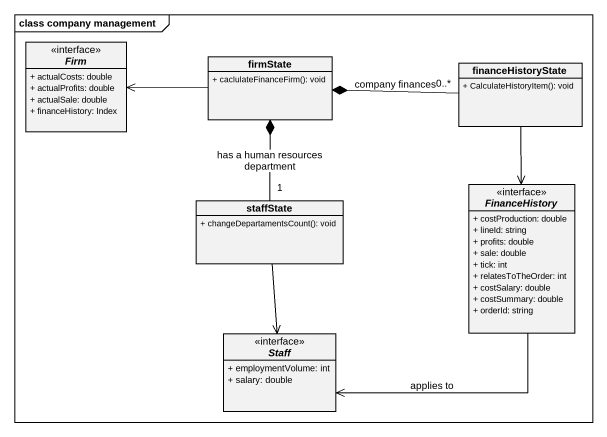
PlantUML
@startuml
mainframe class company management
hide circle
hide empty members
skinparam classAttributeIconSize 0
interface Firm {
  + actualCosts: double
  + actualProfits: double
  + actualSale: double
  + financeHistory: Index
}
class firmState {
  + caclulateFinanceFirm(): void
}
class financeHistoryState {
  + CalculateHistoryItem(): void
}
class staffState {
  + changeDepartamentsCount(): void
}
interface FinanceHistory {
  + costProduction: double
  + lineId: string
  + profits: double
  + sale: double
  + tick: int
  + relatesToTheOrder: int
  + costSalary: double
  + costSummary: double
  + orderId: string
}
interface Staff {
  + employmentVolume: int
  + salary: double
}
firmState -left-> Firm
financeHistoryState "0..*" -left-* firmState : company finances
financeHistoryState --> FinanceHistory
staffState "1" -up-* firmState : has a human resources department
staffState --> Staff
FinanceHistory -left-> Staff : applies to
@enduml
